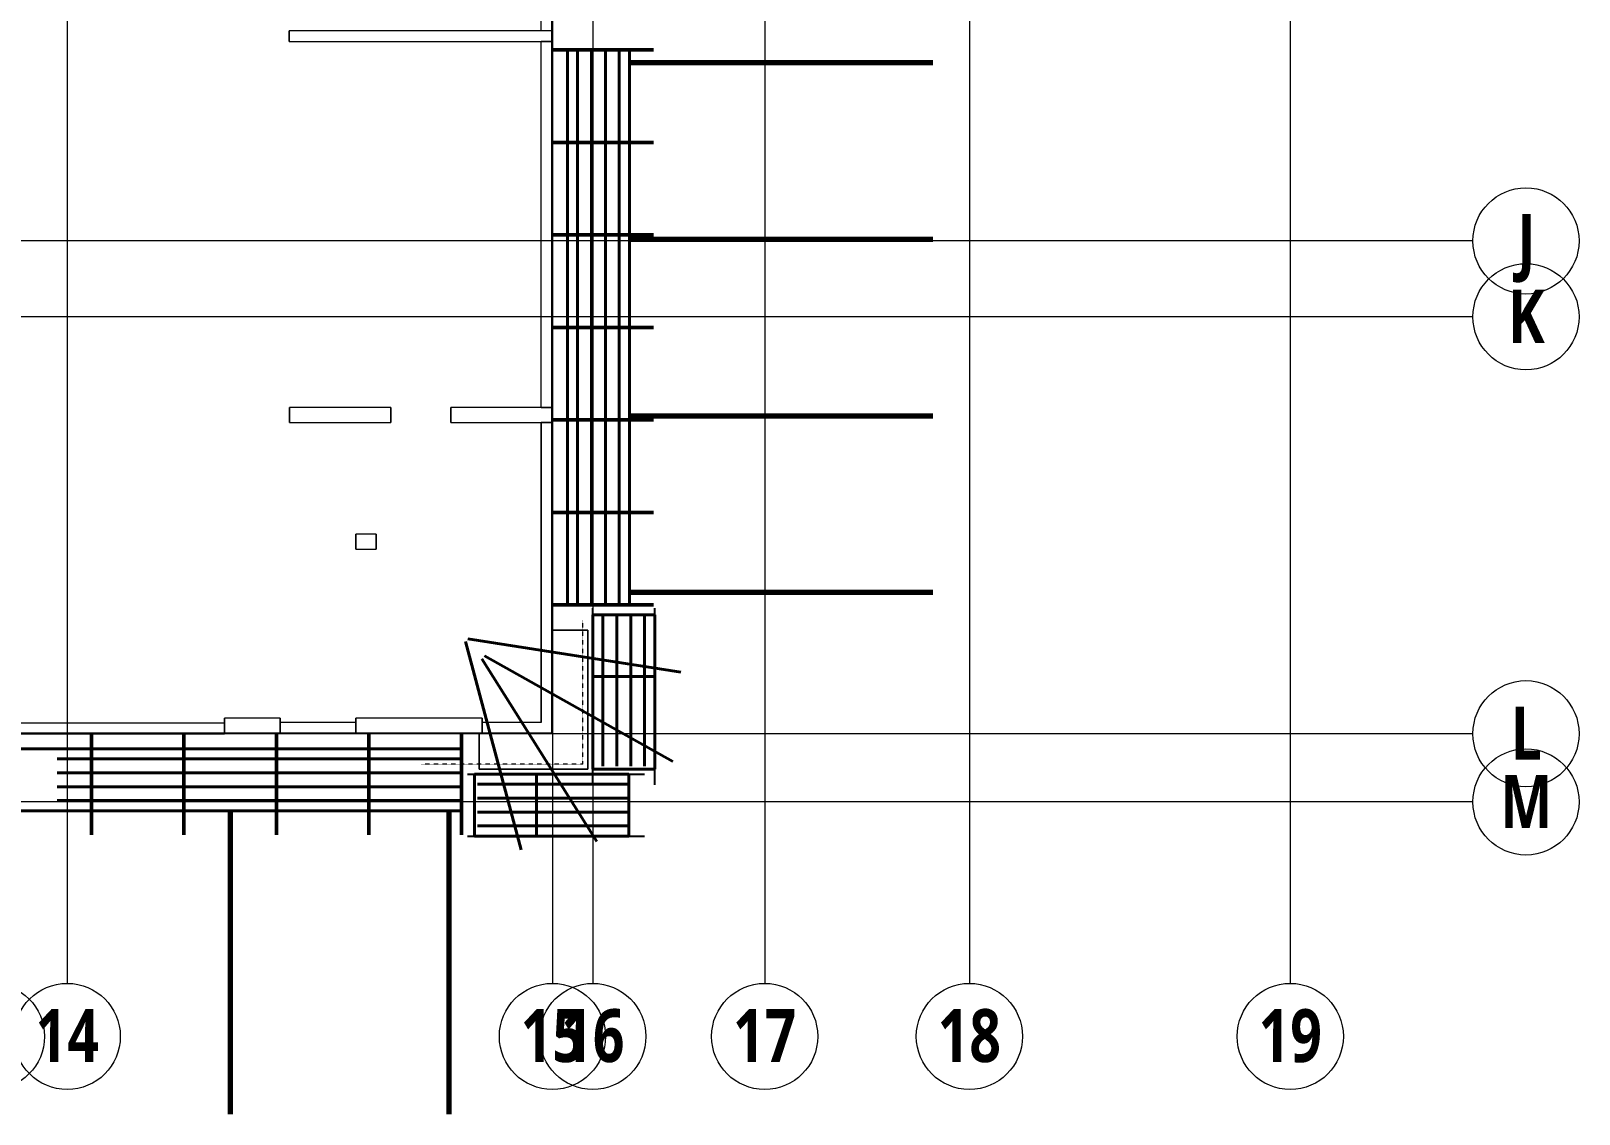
# Model space of a CAD drawing. Header units: millimetres. Extents: x -41779 to 122129, y -6962 to 59838.
# Drawn here: x 48065 to 78697, y -4494 to 16936 of the extents above; entities that cross this region are included whole.
import ezdxf

# ---------------------------------------------------------------- set-up
doc = ezdxf.new("R2010")
doc.units = ezdxf.units.MM
doc.linetypes.add('Dash', pattern=[6.35, 3.175, -3.175])
doc.linetypes.add('Grid Line', pattern=[10, 8, -1, 0, -1])
for name, color, linetype, lineweight in [('A-DETL', 90, 'Continuous', 5), ('A-DETL-HDLN', 90, 'Dash', 5), ('A-FLOR', 192, 'Continuous', 5), ('A-WALL', 113, 'Continuous', 15), ('S-BEAM', 12, 'Continuous', 15), ('S-GRID', 1, 'Continuous', 5), ('S-GRID-IDEN', 1, 'Continuous', 9)]:
    doc.layers.add(name, color=color, linetype=linetype, lineweight=lineweight)
doc.styles.add('Roboto_B', font='Roboto-Bold.ttf', dxfattribs={"width": 0.8, "height": 1050})

# ---------------------------------------------------------------- blocks, each defined once
blk = doc.blocks.new('BMS-SUPPER STRUCTURE_180317_rvt-1-Level 2 -  FRAME')
at = {"layer": 'A-FLOR', "color": 9}
for p, q in [((58373, 21121), (58373, 16936)), ((58373, 16936), (58373, 16726)), ((58373, 16726), (58373, 9486)), ((58373, 9486), (58373, 9186)), ((58373, 9186), (58373, 3041)), ((58373, 5081), (59083, 5081)), ((58373, 5081), (58373, 3041)), ((59083, 5081), (59083, 2331)), ((51893, 3041), (47183, 3041)), ((52993, 3041), (51893, 3041)), ((54493, 3041), (52993, 3041)), ((56993, 3041), (54493, 3041)), ((56933, 2331), (56933, 3041)), ((56993, 3041), (56933, 3041)), ((58373, 3041), (56993, 3041)), ((58373, 3041), (56993, 3041)), ((59083, 2331), (56933, 2331))]:
    blk.add_line(p, q, dxfattribs=at)
at = {"layer": 'A-FLOR', "color": 55}
for p, q in [((58373, 16936), (58373, 21121)), ((58373, 9486), (58373, 16726)), ((58373, 3041), (58373, 9186)), ((59083, 5081), (58373, 5081)), ((59083, 2331), (59083, 5081)), ((47183, 3041), (51893, 3041)), ((52993, 3041), (54493, 3041)), ((56933, 3041), (56933, 2331)), ((56993, 3041), (58373, 3041)), ((56933, 2331), (59083, 2331))]:
    blk.add_line(p, q, dxfattribs=at)
at = {"layer": 'A-FLOR', "color": 43}
for p, q in [((58373, 16726), (58373, 16936)), ((58373, 9186), (58373, 9486)), ((51893, 3041), (52993, 3041)), ((54493, 3041), (56993, 3041))]:
    blk.add_line(p, q, dxfattribs=at)
at = {"layer": 'A-FLOR', "color": 50}
for p, q in [((58373, 3041), (58373, 5081)), ((56933, 3041), (56993, 3041)), ((56993, 3041), (58373, 3041))]:
    blk.add_line(p, q, dxfattribs=at)
at = {"layer": 'A-WALL', "color": 8, "lineweight": 18}
for p, q in [((58373, 16936), (53173, 16936)), ((53173, 16936), (53173, 16726)), ((58373, 16726), (58373, 16936)), ((53173, 16726), (58373, 16726)), ((55183, 9486), (53183, 9486)), ((53183, 9486), (53183, 9186)), ((55183, 9186), (55183, 9486)), ((58373, 9486), (56373, 9486)), ((56373, 9486), (56373, 9186)), ((58373, 9186), (58373, 9486)), ((53183, 9186), (55183, 9186)), ((56373, 9186), (58373, 9186)), ((54893, 6981), (54493, 6981)), ((54493, 6981), (54493, 6681)), ((54893, 6681), (54893, 6981)), ((54493, 6681), (54893, 6681)), ((52993, 3341), (51893, 3341)), ((51893, 3341), (51893, 3041)), ((52993, 3041), (52993, 3341)), ((56993, 3341), (54493, 3341)), ((54493, 3341), (54493, 3041)), ((56993, 3041), (56993, 3341)), ((51893, 3041), (52993, 3041)), ((54493, 3041), (56993, 3041))]:
    blk.add_line(p, q, dxfattribs=at)
at = {"layer": 'A-WALL', "color": 253, "lineweight": 13}
for p, q in [((53173, 16726), (53173, 16936)), ((58373, 16936), (53173, 16936)), ((58373, 16936), (58373, 16726)), ((53173, 16726), (58373, 16726)), ((53183, 9186), (53183, 9486)), ((55183, 9486), (53183, 9486)), ((55183, 9486), (55183, 9186)), ((56373, 9186), (56373, 9486)), ((58373, 9486), (56373, 9486)), ((58373, 9486), (58373, 9186)), ((53183, 9186), (55183, 9186)), ((56373, 9186), (58373, 9186)), ((54493, 6681), (54493, 6981)), ((54893, 6981), (54493, 6981)), ((54893, 6981), (54893, 6681)), ((54493, 6681), (54893, 6681)), ((51893, 3041), (51893, 3341)), ((52993, 3341), (51893, 3341)), ((52993, 3341), (52993, 3041)), ((56993, 3341), (54493, 3341)), ((54493, 3041), (54493, 3341)), ((56993, 3341), (56993, 3041)), ((51893, 3041), (52993, 3041)), ((54493, 3041), (56993, 3041))]:
    blk.add_line(p, q, dxfattribs=at)
at = {"layer": 'S-BEAM', "color": 254, "lineweight": 13}
for p, q in [((58163, 16936), (58163, 21121)), ((58373, 16936), (58373, 21121)), ((58373, 16726), (58163, 16726)), ((58163, 9486), (58163, 16726)), ((58373, 9486), (58373, 16726)), ((58163, 9486), (58373, 9486)), ((58163, 9186), (58373, 9186)), ((58163, 3251), (58163, 9186)), ((58373, 5081), (58373, 9186)), ((51893, 3241), (47183, 3241)), ((51893, 3041), (51893, 3241)), ((54493, 3251), (52993, 3251)), ((58163, 3251), (56993, 3251)), ((54493, 3041), (52993, 3041))]:
    blk.add_line(p, q, dxfattribs=at)
at = {"layer": 'S-BEAM', "color": 135, "lineweight": 13}
for p, q in [((58163, 16936), (58163, 21121)), ((58373, 21121), (58373, 16936)), ((58163, 9486), (58163, 16726)), ((58373, 16726), (58373, 9486)), ((58163, 9186), (58163, 3251)), ((58373, 3041), (58373, 9186)), ((51893, 3241), (47183, 3241)), ((54493, 3251), (52993, 3251)), ((58163, 3251), (56993, 3251)), ((47183, 3031), (51893, 3031)), ((51893, 3041), (51893, 3031)), ((52993, 3041), (54493, 3041)), ((56993, 3041), (58163, 3041)), ((58163, 3041), (58373, 3041))]:
    blk.add_line(p, q, dxfattribs=at)
at = {"layer": 'S-BEAM', "color": 10, "lineweight": 13}
for p, q in [((58373, 16936), (58163, 16936)), ((58373, 3041), (58373, 5081)), ((52993, 3251), (52993, 3041)), ((54493, 3251), (54493, 3041)), ((56993, 3251), (56993, 3041)), ((58163, 3041), (56993, 3041)), ((58373, 3041), (58163, 3041))]:
    blk.add_line(p, q, dxfattribs=at)
at = {"layer": 'S-BEAM', "color": 253, "lineweight": 13}
for p, q in [((58373, 16936), (58163, 16936)), ((58163, 16726), (58373, 16726)), ((58373, 9486), (58163, 9486)), ((58373, 9186), (58163, 9186)), ((51893, 3241), (51893, 3041)), ((52993, 3041), (52993, 3251)), ((54493, 3041), (54493, 3251)), ((56993, 3041), (56993, 3251)), ((51893, 3031), (47183, 3031)), ((51893, 3031), (51893, 3041))]:
    blk.add_line(p, q, dxfattribs=at)
blk = doc.blocks.new('Grid - Circle-565542-Level 2 -  FRAME')
at = {"layer": 'S-GRID-IDEN'}
blk.add_circle((0, 0), 3.5, dxfattribs=at)

msp = doc.modelspace()

# ---------------------------------------------------------------- linework, layer by layer
at = {"layer": 'A-DETL', "lineweight": 50}
for p, q in [((58383, 16561), (60383, 16561)), ((58383, 14731), (60383, 14731)), ((58383, 12901), (60383, 12901)), ((58383, 11071), (60383, 11071)), ((58383, 9241), (60383, 9241)), ((58383, 7411), (60383, 7411)), ((58383, 5581), (60383, 5581)), ((49263, 3031), (49263, 1031)), ((51093, 3031), (51093, 1031)), ((52923, 3031), (52923, 1031)), ((54753, 3031), (54753, 1031)), ((56583, 3031), (56583, 1031))]:
    msp.add_line(p, q, dxfattribs=at)
at = {"layer": 'A-DETL', "lineweight": 40}
for p, q in [((58683, 14731), (58683, 16561)), ((58882, 13581), (58882, 16581)), ((59157, 13581), (59157, 16581)), ((59432, 13581), (59432, 16581)), ((59707, 13581), (59707, 16581)), ((59908, 14731), (59908, 16561)), ((58683, 12901), (58683, 14731)), ((59908, 12901), (59908, 14731)), ((58882, 9581), (58882, 13581)), ((59157, 9581), (59157, 13581)), ((59432, 9581), (59432, 13581)), ((59707, 9581), (59707, 13581)), ((58683, 11071), (58683, 12901)), ((59908, 11071), (59908, 12901)), ((58683, 9241), (58683, 11071)), ((59908, 9241), (59908, 11071)), ((58882, 5581), (58882, 9581)), ((59157, 5581), (59157, 9581)), ((59432, 5581), (59432, 9581)), ((59707, 5581), (59707, 9581)), ((58683, 7411), (58683, 9241)), ((59908, 7411), (59908, 9241)), ((58683, 5581), (58683, 7411)), ((59908, 5581), (59908, 7411)), ((60408, 5386), (59183, 5386)), ((59183, 4161), (59183, 5386)), ((59382, 2386), (59382, 5386)), ((59657, 2386), (59657, 5386)), ((59932, 2386), (59932, 5386)), ((60207, 2386), (60207, 5386)), ((60408, 4161), (60408, 5386)), ((56707, 4908), (60926, 4249)), ((56660, 4856), (57763, 731)), ((59265, 901), (56986, 4513)), ((57042, 4571), (60764, 2479)), ((60408, 4161), (59183, 4161)), ((59183, 2331), (59183, 4161)), ((60408, 2331), (60408, 4161)), ((49263, 2731), (47433, 2731)), ((52583, 2532), (48583, 2532)), ((51093, 2731), (49263, 2731)), ((52923, 2731), (51093, 2731)), ((56583, 2532), (52583, 2532)), ((54753, 2731), (52923, 2731)), ((56583, 2731), (54753, 2731)), ((52583, 2257), (48583, 2257)), ((56583, 2257), (52583, 2257)), ((56843, 2231), (56843, 1006)), ((58068, 2231), (56843, 2231)), ((58068, 2231), (58068, 1006)), ((59898, 2231), (58068, 2231)), ((60408, 2331), (59183, 2331)), ((59898, 2231), (59898, 1006)), ((52583, 1982), (48583, 1982)), ((56583, 1982), (52583, 1982)), ((59898, 2032), (56898, 2032)), ((52583, 1707), (48583, 1707)), ((56583, 1707), (52583, 1707)), ((59898, 1757), (56898, 1757)), ((49263, 1506), (47433, 1506)), ((51093, 1506), (49263, 1506)), ((52923, 1506), (51093, 1506)), ((54753, 1506), (52923, 1506)), ((56583, 1506), (54753, 1506)), ((59898, 1482), (56898, 1482)), ((58068, 1006), (56843, 1006)), ((59898, 1207), (56898, 1207)), ((59898, 1006), (58068, 1006))]:
    msp.add_line(p, q, dxfattribs=at)
at = {"layer": 'A-DETL', "lineweight": 70}
for p, q in [((59908, 16311), (65908, 16311)), ((59908, 12818), (65908, 12818)), ((59908, 9324), (65908, 9324)), ((59908, 5831), (65908, 5831)), ((52008, 1506), (52008, -4494)), ((56333, 1506), (56333, -4494))]:
    msp.add_line(p, q, dxfattribs=at)
at = {"layer": 'A-DETL', "lineweight": 25}
for p, q in [((59183, 2018), (59183, 5518)), ((60408, 2018), (60408, 5518)), ((56703, 2231), (60203, 2231)), ((56703, 1006), (60203, 1006))]:
    msp.add_line(p, q, dxfattribs=at)
at = {"layer": 'A-DETL-HDLN'}
for q in [(58983, 5281), (55783, 2431)]:
    msp.add_line((58983, 2431), q, dxfattribs=at)
at = {"layer": 'S-GRID', "linetype": 'Grid Line'}
for p, q in [((48783, 55247), (48783, -1908)), ((58383, 55247), (58383, -1908)), ((59183, 55247), (59183, -1908)), ((62583, 55247), (62583, -1908)), ((66633, 55247), (66633, -1908)), ((72983, 55247), (72983, -1908)), ((76597, 12781), (-26915, 12781)), ((76597, 11281), (-26915, 11281)), ((76597, 3031), (-26915, 3031)), ((76597, 1681), (-26915, 1681))]:
    msp.add_line(p, q, dxfattribs=at)

# ---------------------------------------------------------------- block references
at = {"lineweight": 5}
msp.add_blockref('BMS-SUPPER STRUCTURE_180317_rvt-1-Level 2 -  FRAME', (0, 0), dxfattribs=at)
at = {"layer": 'S-GRID-IDEN', "xscale": 299.9999999999997, "yscale": 299.9999999999997, "zscale": 299.9999999999997}
for p, rotation in [((77647, 12781), 90), ((77647, 11281), 90), ((77647, 3031), 90), ((77647, 1681), 90), ((47283, -2958), 180), ((48783, -2958), 180), ((58383, -2958), 180), ((59183, -2958), 180), ((62583, -2958), 180), ((66633, -2958), 180), ((72983, -2958), 180)]:
    msp.add_blockref('Grid - Circle-565542-Level 2 -  FRAME', p, dxfattribs=dict(at, rotation=rotation))

# ---------------------------------------------------------------- texts
at = {"layer": 'S-GRID-IDEN', "lineweight": 5, "char_height": 1050, "attachment_point": 2, "line_spacing_factor": 1.016846, "style": 'Roboto_B'}
for s, insert, width in [('\\fRoboto|b1|i0|c0|p2|;\\W.8;J', (77654, 13315), 781.03), ('\\fRoboto|b1|i0|c0|p2|;\\W.8;K', (77654, 11815), 900.17), ('\\fRoboto|b1|i0|c0|p2|;\\W.8;L', (77654, 3565), 781.03), ('\\fRoboto|b1|i0|c0|p2|;\\W.8;M', (77654, 2215), 1231.11), ('14', (48783, -2416), 1615.01), ('15', (58383, -2416), 1615.01), ('16', (59183, -2416), 1615.01), ('17', (62583, -2416), 1615.01), ('18', (66633, -2416), 1615.01), ('19', (72983, -2416), 1615.01)]:
    msp.add_mtext(s, dxfattribs=dict(at, insert=insert, width=width))

doc.saveas('drawing.dxf')
